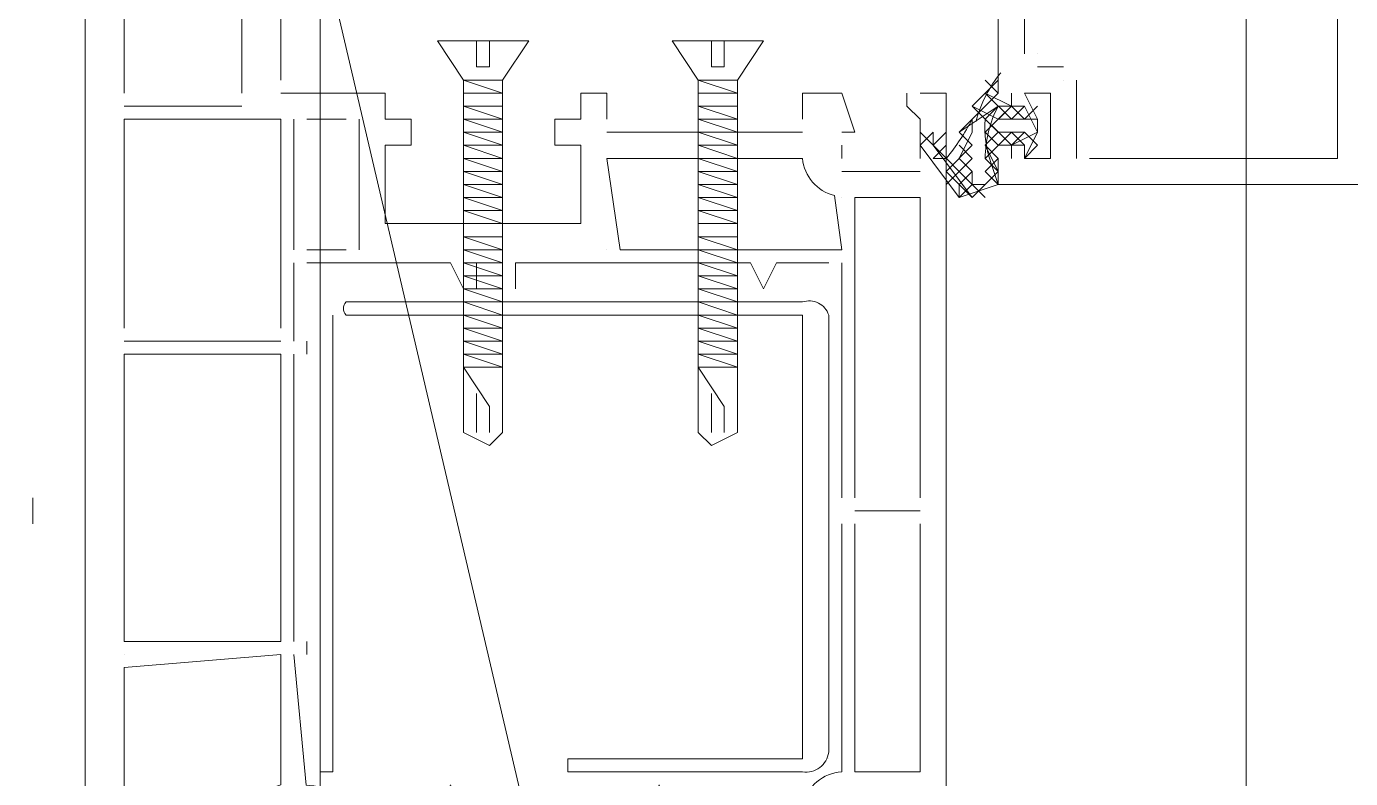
# Model space of a CAD drawing. Header units: millimetres. Extents: x 906 to 41302, y 848 to 28850.
# Drawn here: x 22530.3 to 22637.8, y 18433.5 to 18494.5 of the extents above; entities that cross this region are included whole.
import ezdxf

# ---------------------------------------------------------------- set-up
doc = ezdxf.new("R2010")
doc.units = ezdxf.units.MM
doc.layers.add('PDF_X-단위세대$및$주동평면도$A-DOOR', color=7, linetype='Continuous')
doc.layers.add('PDF_X-단위세대$및$주동평면도$A-ST-AXIS-CEN', color=7, linetype='Continuous')

msp = doc.modelspace()

# ---------------------------------------------------------------- linework, layer by layer
at = {"layer": 'PDF_X-단위세대$및$주동평면도$A-DOOR', "lineweight": 9}
msp.add_lwpolyline([(22681.16, 18546.25), (22693.86, 18546.25), (22694.91, 18546.25), (22694.91, 18492.27, -0.364335), (22690.68, 18488.04), (22662.11, 18481.69), (22609.19, 18481.69), (22609.19, 18483.8)], format="xyb", dxfattribs=at)
for points in [[(22611.31, 18544.13), (22611.31, 18492.27)], [(22612.36, 18544.13), (22636.71, 18544.13), (22636.71, 18483.8), (22616.6, 18483.8)], [(22609.19, 18503.91), (22609.19, 18489.09)], [(22611.31, 18492.27), (22611.31, 18492.27)], [(22612.36, 18492.27), (22612.36, 18492.27)], [(22612.36, 18491.21), (22614.48, 18491.21)], [(22612.36, 18491.21), (22612.36, 18491.21)], [(22614.48, 18491.21), (22614.48, 18491.21)], [(22614.48, 18490.15), (22614.48, 18490.15)], [(22615.54, 18490.15), (22615.54, 18483.8)], [(22615.54, 18490.15), (22615.54, 18490.15)], [(22609.19, 18489.09), (22609.19, 18489.09)], [(22610.25, 18489.09), (22610.25, 18488.04)], [(22610.25, 18489.09), (22610.25, 18489.09)], [(22611.31, 18483.8), (22613.42, 18483.8), (22613.42, 18489.09), (22611.31, 18489.09)], [(22611.31, 18489.09), (22611.31, 18489.09)], [(22613.42, 18489.09), (22613.42, 18489.09)], [(22610.25, 18488.04), (22610.25, 18488.04)], [(22610.25, 18484.86), (22610.25, 18483.8)], [(22610.25, 18484.86), (22610.25, 18484.86)], [(22609.19, 18483.8), (22609.19, 18483.8)], [(22610.25, 18483.8), (22610.25, 18483.8)], [(22610.25, 18483.8), (22610.25, 18483.8)], [(22611.31, 18483.8), (22611.31, 18483.8)], [(22613.42, 18483.8), (22613.42, 18483.8)], [(22615.54, 18483.8), (22615.54, 18483.8)], [(22616.6, 18483.8), (22616.6, 18483.8)], [(22636.71, 18483.8), (22636.71, 18483.8)], [(22609.19, 18481.69), (22609.19, 18481.69)], [(22610.25, 18481.69), (22610.25, 18481.69)], [(22530.87, 18456.29), (22530.87, 18454.17)], [(22530.87, 18456.29), (22530.87, 18456.29)], [(22530.87, 18454.17), (22530.87, 18454.17)]]:
    msp.add_lwpolyline(points, dxfattribs=at)
at = {"layer": 'PDF_X-단위세대$및$주동평면도$A-DOOR', "lineweight": 5}
for points in [[(21924.73, 18509.74, 0.377888), (22550.98, 17883.73), (22550.98, 17885.84), (22554.16, 17885.84), (22556.27, 17890.08), (22552.04, 17885.84), (22552.04, 17886.9), (22550.98, 17885.84), (22552.04, 17886.9), (22553.1, 17885.84)], [(22609.19, 18486.98), (22607.07, 18488.04), (22609.19, 18490.15), (22609.19, 18489.09), (22608.13, 18490.15), (22609.19, 18489.09), (22607.07, 18486.98), (22606.01, 18485.92), (22607.07, 18484.86), (22604.96, 18482.74), (22604.96, 18483.8), (22604.96, 18484.86), (22603.9, 18483.8), (22604.96, 18483.8, 0.054724), (22607.07, 18486.98), (22607.07, 18485.92), (22606.01, 18483.8), (22607.07, 18482.74)], [(22604.96, 18482.74), (22607.07, 18480.63), (22603.9, 18484.86), (22604.96, 18485.92), (22603.9, 18484.86), (22603.9, 18485.92), (22602.84, 18484.86), (22606.01, 18480.63), (22609.19, 18481.69), (22609.19, 18483.8), (22608.13, 18482.74), (22609.19, 18481.69), (22608.61, 18483.38, -0.108399), (22608.13, 18486.98), (22609.19, 18488.04), (22610.25, 18488.04), (22611.31, 18488.04), (22610.25, 18486.98), (22608.13, 18489.09), (22610.25, 18488.04), (22611.31, 18486.98), (22612.36, 18488.04)], [(22607.07, 18484.86), (22606.01, 18485.92), (22609.19, 18488.04, 0.124775), (22608.13, 18483.8), (22609.19, 18482.74), (22608.13, 18484.86), (22609.19, 18483.8)], [(22595.9, 18480.8, -0.326664), (22593.31, 18483.8), (22577.44, 18483.8), (22578.5, 18476.39), (22596.49, 18476.39), (22595.9, 18480.8)], [(22552.04, 18443.59), (22553.03, 18432.98, -0.21556), (22557.33, 18430.89), (22563.68, 18430.89), (22564.74, 18433), (22565.8, 18430.89), (22580.61, 18430.89), (22581.67, 18433), (22582.73, 18430.89), (22593.31, 18431.42, -0.326664), (22596.49, 18434.06), (22596.49, 18454.17)], [(22547.3, 18429.65, -0.260906), (22550.98, 18433), (22550.98, 18443.59), (22538.28, 18442.53), (22538.28, 18425.59), (22545.69, 18425.59, -0.217517), (22546.24, 18430.71)]]:
    msp.add_lwpolyline(points, format="xyb", dxfattribs=at)
for points in [[(22549.92, 18501.79), (22548.86, 18502.85), (22548.86, 18503.91), (22547.81, 18501.79), (22548.86, 18499.68), (22547.81, 18500.74), (22548.86, 18500.74), (22547.81, 18499.68), (22544.63, 18499.68), (22544.63, 18504.97), (22541.46, 18504.97), (22538.28, 18500.74), (22538.28, 18489.09)], [(22550.98, 18501.79), (22553.1, 18499.68), (22552.04, 18500.74), (22549.92, 18502.85), (22552.04, 18501.79), (22553.1, 18500.74), (22552.04, 18501.79), (22550.98, 18503.91), (22552.04, 18502.85), (22550.98, 18501.79), (22550.98, 18490.15)], [(22535.11, 18413.95), (22535.11, 18500.74)], [(22547.81, 18489.09), (22547.81, 18498.62)], [(22567.91, 18490.15), (22568.97, 18490.15), (22565.8, 18490.15), (22563.68, 18493.33), (22571.09, 18493.33), (22568.97, 18490.15), (22568.97, 18489.09), (22568.97, 18488.04), (22568.97, 18486.98), (22568.97, 18485.92)], [(22563.68, 18493.33), (22563.68, 18493.33)], [(22567.91, 18493.33), (22567.91, 18491.21), (22566.86, 18491.21), (22566.86, 18493.33)], [(22586.96, 18490.15), (22588.02, 18490.15), (22584.85, 18490.15), (22582.73, 18493.33), (22590.14, 18493.33), (22588.02, 18490.15), (22588.02, 18489.09), (22588.02, 18488.04), (22588.02, 18486.98), (22588.02, 18485.92)], [(22582.73, 18493.33), (22582.73, 18493.33)], [(22586.96, 18493.33), (22586.96, 18491.21), (22585.91, 18491.21), (22585.91, 18493.33)], [(22550.98, 18490.15), (22550.98, 18490.15)], [(22565.8, 18490.15), (22565.8, 18490.15)], [(22565.8, 18490.15), (22565.8, 18490.15)], [(22568.97, 18490.15), (22568.97, 18490.15)], [(22584.85, 18490.15), (22584.85, 18490.15)], [(22584.85, 18490.15), (22584.85, 18490.15)], [(22588.02, 18490.15), (22588.02, 18490.15)], [(22609.19, 18490.15), (22609.19, 18490.15)], [(22609.19, 18490.15), (22609.19, 18490.15)], [(22609.19, 18490.15), (22609.19, 18490.15)], [(22538.28, 18489.09), (22538.28, 18489.09)], [(22547.81, 18489.09), (22547.81, 18489.09)], [(22550.98, 18489.09), (22559.45, 18489.09), (22559.45, 18486.98), (22561.56, 18486.98), (22561.56, 18484.86), (22559.45, 18484.86), (22559.45, 18478.51), (22575.32, 18478.51), (22575.32, 18484.86), (22573.21, 18484.86), (22573.21, 18486.98), (22575.32, 18486.98), (22575.32, 18489.09), (22577.44, 18489.09), (22577.44, 18486.98)], [(22550.98, 18489.09), (22550.98, 18489.09)], [(22559.45, 18489.09), (22559.45, 18489.09)], [(22565.8, 18485.92), (22565.8, 18486.98), (22565.8, 18488.04), (22565.8, 18489.09)], [(22565.8, 18489.09), (22565.8, 18489.09)], [(22565.8, 18489.09), (22565.8, 18489.09)], [(22565.8, 18489.09), (22568.97, 18489.09), (22565.8, 18489.09)], [(22565.8, 18489.09), (22565.8, 18489.09)], [(22568.97, 18489.09), (22568.97, 18489.09)], [(22568.97, 18489.09), (22568.97, 18489.09)], [(22568.97, 18489.09), (22568.97, 18489.09)], [(22575.32, 18489.09), (22575.32, 18489.09)], [(22577.44, 18489.09), (22577.44, 18489.09)], [(22584.85, 18485.92), (22584.85, 18486.98), (22584.85, 18488.04), (22584.85, 18489.09)], [(22584.85, 18489.09), (22584.85, 18489.09)], [(22584.85, 18489.09), (22584.85, 18489.09)], [(22584.85, 18489.09), (22588.02, 18489.09), (22584.85, 18489.09)], [(22584.85, 18489.09), (22584.85, 18489.09)], [(22588.02, 18489.09), (22588.02, 18489.09)], [(22588.02, 18489.09), (22588.02, 18489.09)], [(22588.02, 18489.09), (22588.02, 18489.09)], [(22593.31, 18486.98), (22593.31, 18489.09), (22596.49, 18489.09), (22597.55, 18485.92), (22596.49, 18485.92)], [(22593.31, 18489.09), (22593.31, 18489.09)], [(22596.49, 18489.09), (22596.49, 18489.09)], [(22601.78, 18489.09), (22601.78, 18488.04), (22602.84, 18486.98), (22602.84, 18483.8)], [(22601.78, 18489.09), (22601.78, 18489.09)], [(22602.84, 18425.59), (22604.96, 18425.59), (22604.96, 18489.09), (22602.84, 18489.09)], [(22602.84, 18489.09), (22602.84, 18489.09)], [(22604.96, 18489.09), (22604.96, 18489.09)], [(22609.19, 18489.09), (22609.19, 18489.09)], [(22609.19, 18489.09), (22609.19, 18489.09)], [(22610.25, 18489.09), (22610.25, 18489.09)], [(22612.36, 18486.98), (22611.31, 18489.09), (22612.36, 18486.98), (22612.36, 18485.92), (22611.31, 18483.8), (22612.36, 18484.86), (22611.31, 18485.92), (22612.36, 18484.86)], [(22611.31, 18489.09), (22611.31, 18489.09)], [(22538.28, 18488.04), (22547.81, 18488.04)], [(22538.28, 18488.04), (22538.28, 18488.04)], [(22547.81, 18488.04), (22547.81, 18488.04)], [(22565.8, 18488.04), (22565.8, 18488.04)], [(22565.8, 18488.04), (22565.8, 18488.04)], [(22565.8, 18488.04), (22565.8, 18488.04)], [(22565.8, 18488.04), (22568.97, 18488.04), (22565.8, 18488.04)], [(22565.8, 18488.04), (22565.8, 18488.04)], [(22568.97, 18488.04), (22568.97, 18488.04)], [(22568.97, 18488.04), (22568.97, 18488.04)], [(22568.97, 18488.04), (22568.97, 18488.04)], [(22584.85, 18488.04), (22584.85, 18488.04)], [(22584.85, 18488.04), (22584.85, 18488.04)], [(22584.85, 18488.04), (22584.85, 18488.04)], [(22584.85, 18488.04), (22588.02, 18488.04), (22584.85, 18488.04)], [(22584.85, 18488.04), (22584.85, 18488.04)], [(22588.02, 18488.04), (22588.02, 18488.04)], [(22588.02, 18488.04), (22588.02, 18488.04)], [(22588.02, 18488.04), (22588.02, 18488.04)], [(22601.78, 18488.04), (22601.78, 18488.04)], [(22611.31, 18483.8), (22611.31, 18484.86), (22610.25, 18484.86), (22609.19, 18484.86), (22608.13, 18485.92), (22610.25, 18488.04), (22609.19, 18486.98), (22611.31, 18486.98), (22612.36, 18486.98), (22612.36, 18485.92), (22611.31, 18488.04)], [(22609.19, 18488.04), (22609.19, 18488.04)], [(22610.25, 18488.04), (22610.25, 18488.04)], [(22610.25, 18488.04), (22610.25, 18488.04)], [(22611.31, 18488.04), (22611.31, 18488.04)], [(22611.31, 18488.04), (22611.31, 18488.04)], [(22550.98, 18470.04), (22550.98, 18486.98), (22538.28, 18486.98), (22538.28, 18470.04)], [(22538.28, 18486.98), (22538.28, 18486.98)], [(22550.98, 18486.98), (22550.98, 18486.98)], [(22550.98, 18486.98), (22550.98, 18486.98)], [(22552.04, 18486.98), (22552.04, 18476.39)], [(22552.04, 18486.98), (22552.04, 18486.98)], [(22553.1, 18486.98), (22553.1, 18486.98)], [(22553.1, 18486.98), (22556.27, 18486.98)], [(22553.1, 18486.98), (22553.1, 18486.98)], [(22556.27, 18486.98), (22556.27, 18486.98)], [(22557.33, 18476.39), (22557.33, 18486.98)], [(22557.33, 18486.98), (22557.33, 18486.98)], [(22559.45, 18486.98), (22559.45, 18486.98)], [(22561.56, 18486.98), (22561.56, 18486.98)], [(22565.8, 18486.98), (22565.8, 18486.98)], [(22565.8, 18486.98), (22565.8, 18486.98)], [(22565.8, 18486.98), (22565.8, 18486.98)], [(22565.8, 18486.98), (22565.8, 18486.98)], [(22565.8, 18486.98), (22565.8, 18486.98)], [(22568.97, 18486.98), (22568.97, 18486.98)], [(22568.97, 18486.98), (22568.97, 18486.98)], [(22568.97, 18486.98), (22568.97, 18486.98)], [(22568.97, 18486.98), (22568.97, 18486.98)], [(22573.21, 18486.98), (22573.21, 18486.98)], [(22575.32, 18486.98), (22575.32, 18486.98)], [(22577.44, 18486.98), (22577.44, 18486.98)], [(22584.85, 18486.98), (22584.85, 18486.98)], [(22584.85, 18486.98), (22584.85, 18486.98)], [(22584.85, 18486.98), (22584.85, 18486.98)], [(22584.85, 18486.98), (22584.85, 18486.98)], [(22584.85, 18486.98), (22584.85, 18486.98)], [(22588.02, 18486.98), (22588.02, 18486.98)], [(22588.02, 18486.98), (22588.02, 18486.98)], [(22588.02, 18486.98), (22588.02, 18486.98)], [(22588.02, 18486.98), (22588.02, 18486.98)], [(22593.31, 18486.98), (22593.31, 18486.98)], [(22602.84, 18486.98), (22602.84, 18486.98)], [(22607.07, 18486.98), (22607.07, 18486.98)], [(22608.13, 18486.98), (22608.13, 18486.98)], [(22609.19, 18486.98), (22609.19, 18486.98)], [(22611.31, 18486.98), (22611.31, 18486.98)], [(22612.36, 18486.98), (22612.36, 18486.98)], [(22565.8, 18485.92), (22565.8, 18485.92)], [(22565.8, 18485.92), (22565.8, 18485.92)], [(22565.8, 18485.92), (22565.8, 18485.92)], [(22565.8, 18485.92), (22565.8, 18485.92)], [(22565.8, 18485.92), (22565.8, 18485.92)], [(22568.97, 18485.92), (22568.97, 18485.92)], [(22568.97, 18485.92), (22568.97, 18485.92)], [(22568.97, 18485.92), (22568.97, 18485.92)], [(22568.97, 18485.92), (22568.97, 18485.92)], [(22568.97, 18485.92), (22568.97, 18485.92)], [(22568.97, 18485.92), (22568.97, 18485.92)], [(22568.97, 18485.92), (22568.97, 18485.92)], [(22577.44, 18485.92), (22593.31, 18485.92)], [(22577.44, 18485.92), (22577.44, 18485.92)], [(22584.85, 18485.92), (22584.85, 18485.92)], [(22584.85, 18485.92), (22584.85, 18485.92)], [(22584.85, 18485.92), (22584.85, 18485.92)], [(22584.85, 18485.92), (22584.85, 18485.92)], [(22584.85, 18485.92), (22584.85, 18485.92)], [(22588.02, 18485.92), (22588.02, 18485.92)], [(22588.02, 18485.92), (22588.02, 18485.92)], [(22588.02, 18485.92), (22588.02, 18485.92)], [(22588.02, 18485.92), (22588.02, 18485.92)], [(22588.02, 18485.92), (22588.02, 18485.92)], [(22588.02, 18485.92), (22588.02, 18485.92)], [(22588.02, 18485.92), (22588.02, 18485.92)], [(22593.31, 18485.92), (22593.31, 18485.92)], [(22596.49, 18485.92), (22596.49, 18485.92)], [(22597.55, 18485.92), (22597.55, 18485.92)], [(22602.84, 18485.92), (22608.13, 18480.63)], [(22603.9, 18485.92), (22603.9, 18485.92)], [(22603.9, 18485.92), (22603.9, 18485.92)], [(22604.96, 18485.92), (22604.96, 18485.92)], [(22609.19, 18485.92), (22608.13, 18484.86), (22609.19, 18485.92), (22611.31, 18485.92), (22610.25, 18484.86), (22612.36, 18485.92)], [(22609.19, 18485.92), (22609.19, 18485.92)], [(22610.25, 18485.92), (22611.31, 18484.86)], [(22611.31, 18485.92), (22611.31, 18485.92)], [(22612.36, 18485.92), (22612.36, 18485.92)], [(22612.36, 18485.92), (22612.36, 18485.92)], [(22612.36, 18485.92), (22612.36, 18485.92)], [(22559.45, 18484.86), (22559.45, 18484.86)], [(22561.56, 18484.86), (22561.56, 18484.86)], [(22565.8, 18484.86), (22565.8, 18484.86)], [(22565.8, 18484.86), (22565.8, 18484.86)], [(22565.8, 18484.86), (22565.8, 18484.86)], [(22565.8, 18484.86), (22565.8, 18484.86)], [(22565.8, 18484.86), (22565.8, 18484.86)], [(22565.8, 18484.86), (22565.8, 18484.86)], [(22565.8, 18484.86), (22565.8, 18484.86)], [(22568.97, 18484.86), (22568.97, 18484.86)], [(22568.97, 18484.86), (22568.97, 18484.86)], [(22568.97, 18484.86), (22568.97, 18484.86)], [(22568.97, 18484.86), (22568.97, 18484.86)], [(22568.97, 18484.86), (22568.97, 18484.86)], [(22568.97, 18484.86), (22568.97, 18484.86)], [(22568.97, 18484.86), (22568.97, 18484.86)], [(22568.97, 18484.86), (22568.97, 18484.86)], [(22573.21, 18484.86), (22573.21, 18484.86)], [(22575.32, 18484.86), (22575.32, 18484.86)], [(22584.85, 18484.86), (22584.85, 18484.86)], [(22584.85, 18484.86), (22584.85, 18484.86)], [(22584.85, 18484.86), (22584.85, 18484.86)], [(22584.85, 18484.86), (22584.85, 18484.86)], [(22584.85, 18484.86), (22584.85, 18484.86)], [(22584.85, 18484.86), (22584.85, 18484.86)], [(22584.85, 18484.86), (22584.85, 18484.86)], [(22588.02, 18484.86), (22588.02, 18484.86)], [(22588.02, 18484.86), (22588.02, 18484.86)], [(22588.02, 18484.86), (22588.02, 18484.86)], [(22588.02, 18484.86), (22588.02, 18484.86)], [(22588.02, 18484.86), (22588.02, 18484.86)], [(22588.02, 18484.86), (22588.02, 18484.86)], [(22588.02, 18484.86), (22588.02, 18484.86)], [(22588.02, 18484.86), (22588.02, 18484.86)], [(22596.49, 18483.8), (22596.49, 18484.86)], [(22596.49, 18484.86), (22596.49, 18484.86)], [(22602.84, 18484.86), (22602.84, 18484.86)], [(22603.9, 18484.86), (22603.9, 18484.86)], [(22603.9, 18484.86), (22603.9, 18484.86)], [(22604.96, 18484.86), (22604.96, 18484.86)], [(22606.01, 18484.86), (22607.07, 18483.8), (22606.01, 18484.86)], [(22609.19, 18484.86), (22609.19, 18484.86)], [(22610.25, 18484.86), (22610.25, 18484.86)], [(22610.25, 18484.86), (22610.25, 18484.86)], [(22611.31, 18484.86), (22611.31, 18484.86)], [(22565.8, 18483.8), (22568.97, 18482.74), (22565.8, 18483.8)], [(22565.8, 18483.8), (22565.8, 18483.8)], [(22565.8, 18483.8), (22565.8, 18483.8)], [(22565.8, 18483.8), (22565.8, 18483.8)], [(22565.8, 18483.8), (22565.8, 18483.8)], [(22565.8, 18483.8), (22565.8, 18483.8)], [(22565.8, 18483.8), (22565.8, 18483.8)], [(22565.8, 18483.8), (22568.97, 18482.74), (22565.8, 18483.8)], [(22565.8, 18483.8), (22565.8, 18483.8)], [(22565.8, 18483.8), (22565.8, 18483.8)], [(22568.97, 18483.8), (22568.97, 18483.8)], [(22568.97, 18483.8), (22568.97, 18483.8)], [(22568.97, 18483.8), (22568.97, 18483.8)], [(22568.97, 18483.8), (22568.97, 18483.8)], [(22568.97, 18483.8), (22568.97, 18483.8)], [(22568.97, 18483.8), (22568.97, 18483.8)], [(22568.97, 18483.8), (22568.97, 18483.8)], [(22577.44, 18483.8), (22577.44, 18483.8)], [(22584.85, 18483.8), (22588.02, 18482.74), (22584.85, 18483.8)], [(22584.85, 18483.8), (22584.85, 18483.8)], [(22584.85, 18483.8), (22584.85, 18483.8)], [(22584.85, 18483.8), (22584.85, 18483.8)], [(22584.85, 18483.8), (22584.85, 18483.8)], [(22584.85, 18483.8), (22584.85, 18483.8)], [(22584.85, 18483.8), (22584.85, 18483.8)], [(22584.85, 18483.8), (22588.02, 18482.74), (22584.85, 18483.8)], [(22584.85, 18483.8), (22584.85, 18483.8)], [(22584.85, 18483.8), (22584.85, 18483.8)], [(22588.02, 18483.8), (22588.02, 18483.8)], [(22588.02, 18483.8), (22588.02, 18483.8)], [(22588.02, 18483.8), (22588.02, 18483.8)], [(22588.02, 18483.8), (22588.02, 18483.8)], [(22588.02, 18483.8), (22588.02, 18483.8)], [(22588.02, 18483.8), (22588.02, 18483.8)], [(22588.02, 18483.8), (22588.02, 18483.8)], [(22593.31, 18483.8), (22593.31, 18483.8)], [(22596.49, 18483.8), (22596.49, 18483.8)], [(22602.84, 18483.8), (22602.84, 18483.8)], [(22604.96, 18483.8), (22604.96, 18483.8)], [(22609.19, 18483.8), (22609.19, 18483.8)], [(22611.31, 18483.8), (22611.31, 18483.8)], [(22565.8, 18482.74), (22565.8, 18482.74)], [(22565.8, 18482.74), (22565.8, 18482.74)], [(22568.97, 18482.74), (22568.97, 18481.69), (22565.8, 18481.69), (22565.8, 18482.74)], [(22565.8, 18482.74), (22565.8, 18482.74)], [(22565.8, 18482.74), (22565.8, 18482.74)], [(22565.8, 18482.74), (22565.8, 18482.74)], [(22568.97, 18482.74), (22568.97, 18482.74)], [(22568.97, 18482.74), (22568.97, 18482.74)], [(22568.97, 18482.74), (22568.97, 18482.74)], [(22568.97, 18482.74), (22568.97, 18482.74)], [(22568.97, 18482.74), (22568.97, 18482.74)], [(22568.97, 18482.74), (22568.97, 18482.74)], [(22568.97, 18482.74), (22568.97, 18482.74)], [(22584.85, 18482.74), (22584.85, 18482.74)], [(22584.85, 18482.74), (22584.85, 18482.74)], [(22588.02, 18482.74), (22588.02, 18481.69), (22584.85, 18481.69), (22584.85, 18482.74)], [(22584.85, 18482.74), (22584.85, 18482.74)], [(22584.85, 18482.74), (22584.85, 18482.74)], [(22584.85, 18482.74), (22584.85, 18482.74)], [(22588.02, 18482.74), (22588.02, 18482.74)], [(22588.02, 18482.74), (22588.02, 18482.74)], [(22588.02, 18482.74), (22588.02, 18482.74)], [(22588.02, 18482.74), (22588.02, 18482.74)], [(22588.02, 18482.74), (22588.02, 18482.74)], [(22588.02, 18482.74), (22588.02, 18482.74)], [(22588.02, 18482.74), (22588.02, 18482.74)], [(22596.49, 18482.74), (22602.84, 18482.74)], [(22596.49, 18482.74), (22596.49, 18482.74)], [(22602.84, 18482.74), (22602.84, 18482.74)], [(22608.13, 18481.69), (22607.07, 18480.63), (22609.19, 18482.74), (22608.13, 18481.69), (22607.07, 18481.69), (22607.07, 18482.74), (22606.01, 18481.69), (22606.01, 18480.63), (22607.07, 18481.69)], [(22607.07, 18482.74), (22607.07, 18482.74)], [(22608.13, 18482.74), (22608.13, 18482.74)], [(22608.13, 18482.74), (22608.13, 18482.74)], [(22565.8, 18481.69), (22565.8, 18481.69)], [(22565.8, 18481.69), (22565.8, 18481.69)], [(22565.8, 18481.69), (22565.8, 18481.69)], [(22568.97, 18481.69), (22568.97, 18481.69)], [(22568.97, 18481.69), (22568.97, 18481.69)], [(22568.97, 18481.69), (22568.97, 18481.69)], [(22568.97, 18481.69), (22568.97, 18481.69)], [(22584.85, 18481.69), (22584.85, 18481.69)], [(22584.85, 18481.69), (22584.85, 18481.69)], [(22584.85, 18481.69), (22584.85, 18481.69)], [(22588.02, 18481.69), (22588.02, 18481.69)], [(22588.02, 18481.69), (22588.02, 18481.69)], [(22588.02, 18481.69), (22588.02, 18481.69)], [(22588.02, 18481.69), (22588.02, 18481.69)], [(22606.01, 18481.69), (22606.01, 18481.69)], [(22607.07, 18481.69), (22607.07, 18481.69)], [(22608.13, 18481.69), (22608.13, 18481.69)], [(22608.13, 18481.69), (22608.13, 18481.69)], [(22609.19, 18481.69), (22609.19, 18481.69)], [(22609.19, 18481.69), (22609.19, 18481.69)], [(22565.8, 18480.63), (22565.8, 18480.63)], [(22565.8, 18480.63), (22565.8, 18480.63)], [(22565.8, 18480.63), (22565.8, 18480.63)], [(22565.8, 18480.63), (22565.8, 18480.63)], [(22565.8, 18480.63), (22565.8, 18480.63)], [(22565.8, 18480.63), (22565.8, 18480.63)], [(22565.8, 18480.63), (22565.8, 18480.63)], [(22568.97, 18480.63), (22568.97, 18480.63)], [(22568.97, 18480.63), (22568.97, 18480.63)], [(22568.97, 18480.63), (22568.97, 18480.63)], [(22568.97, 18480.63), (22568.97, 18480.63)], [(22568.97, 18480.63), (22568.97, 18480.63)], [(22568.97, 18480.63), (22568.97, 18480.63)], [(22568.97, 18480.63), (22568.97, 18480.63)], [(22584.85, 18480.63), (22584.85, 18480.63)], [(22584.85, 18480.63), (22584.85, 18480.63)], [(22584.85, 18480.63), (22584.85, 18480.63)], [(22584.85, 18480.63), (22584.85, 18480.63)], [(22584.85, 18480.63), (22584.85, 18480.63)], [(22584.85, 18480.63), (22584.85, 18480.63)], [(22584.85, 18480.63), (22584.85, 18480.63)], [(22588.02, 18480.63), (22588.02, 18480.63)], [(22588.02, 18480.63), (22588.02, 18480.63)], [(22588.02, 18480.63), (22588.02, 18480.63)], [(22588.02, 18480.63), (22588.02, 18480.63)], [(22588.02, 18480.63), (22588.02, 18480.63)], [(22588.02, 18480.63), (22588.02, 18480.63)], [(22588.02, 18480.63), (22588.02, 18480.63)], [(22596.49, 18480.63), (22596.49, 18480.63)], [(22597.55, 18456.29), (22597.55, 18480.63), (22602.84, 18480.63), (22602.84, 18456.29)], [(22597.55, 18480.63), (22597.55, 18480.63)], [(22602.84, 18480.63), (22602.84, 18480.63)], [(22606.01, 18480.63), (22606.01, 18480.63)], [(22565.8, 18479.57), (22565.8, 18479.57)], [(22565.8, 18479.57), (22565.8, 18479.57)], [(22565.8, 18479.57), (22565.8, 18478.51), (22568.97, 18478.51)], [(22565.8, 18479.57), (22565.8, 18479.57)], [(22565.8, 18479.57), (22565.8, 18479.57)], [(22565.8, 18479.57), (22565.8, 18479.57)], [(22565.8, 18479.57), (22565.8, 18479.57)], [(22565.8, 18479.57), (22568.97, 18478.51), (22565.8, 18479.57)], [(22565.8, 18479.57), (22565.8, 18479.57)], [(22568.97, 18479.57), (22568.97, 18479.57)], [(22568.97, 18479.57), (22568.97, 18479.57)], [(22568.97, 18479.57), (22568.97, 18479.57)], [(22568.97, 18479.57), (22568.97, 18479.57)], [(22568.97, 18479.57), (22568.97, 18479.57)], [(22568.97, 18479.57), (22568.97, 18478.51), (22568.97, 18479.57)], [(22568.97, 18479.57), (22568.97, 18479.57)], [(22584.85, 18479.57), (22584.85, 18479.57)], [(22584.85, 18479.57), (22584.85, 18479.57)], [(22584.85, 18479.57), (22584.85, 18478.51), (22588.02, 18478.51)], [(22584.85, 18479.57), (22584.85, 18479.57)], [(22584.85, 18479.57), (22584.85, 18479.57)], [(22584.85, 18479.57), (22584.85, 18479.57)], [(22584.85, 18479.57), (22584.85, 18479.57)], [(22584.85, 18479.57), (22588.02, 18478.51), (22584.85, 18479.57)], [(22584.85, 18479.57), (22584.85, 18479.57)], [(22588.02, 18479.57), (22588.02, 18479.57)], [(22588.02, 18479.57), (22588.02, 18479.57)], [(22588.02, 18479.57), (22588.02, 18479.57)], [(22588.02, 18479.57), (22588.02, 18479.57)], [(22588.02, 18479.57), (22588.02, 18479.57)], [(22588.02, 18479.57), (22588.02, 18478.51), (22588.02, 18479.57)], [(22588.02, 18479.57), (22588.02, 18479.57)], [(22559.45, 18478.51), (22559.45, 18478.51)], [(22568.97, 18478.51), (22565.8, 18478.51), (22568.97, 18478.51)], [(22565.8, 18478.51), (22565.8, 18478.51)], [(22565.8, 18478.51), (22565.8, 18478.51)], [(22565.8, 18478.51), (22565.8, 18478.51)], [(22565.8, 18478.51), (22565.8, 18478.51)], [(22568.97, 18478.51), (22568.97, 18478.51)], [(22568.97, 18478.51), (22568.97, 18478.51)], [(22575.32, 18478.51), (22575.32, 18478.51)], [(22588.02, 18478.51), (22584.85, 18478.51), (22588.02, 18478.51)], [(22584.85, 18478.51), (22584.85, 18478.51)], [(22584.85, 18478.51), (22584.85, 18478.51)], [(22584.85, 18478.51), (22584.85, 18478.51)], [(22584.85, 18478.51), (22584.85, 18478.51)], [(22588.02, 18478.51), (22588.02, 18478.51)], [(22588.02, 18478.51), (22588.02, 18478.51)], [(22565.8, 18477.45), (22565.8, 18477.45)], [(22568.97, 18477.45), (22565.8, 18477.45)], [(22565.8, 18477.45), (22565.8, 18477.45)], [(22565.8, 18477.45), (22565.8, 18477.45)], [(22565.8, 18477.45), (22565.8, 18477.45)], [(22565.8, 18477.45), (22565.8, 18477.45)], [(22568.97, 18477.45), (22565.8, 18477.45), (22568.97, 18477.45)], [(22565.8, 18477.45), (22565.8, 18477.45)], [(22568.97, 18477.45), (22568.97, 18477.45)], [(22568.97, 18477.45), (22568.97, 18477.45)], [(22568.97, 18477.45), (22568.97, 18477.45)], [(22568.97, 18477.45), (22568.97, 18477.45)], [(22568.97, 18477.45), (22568.97, 18477.45)], [(22568.97, 18477.45), (22568.97, 18477.45)], [(22584.85, 18477.45), (22584.85, 18477.45)], [(22588.02, 18477.45), (22584.85, 18477.45)], [(22584.85, 18477.45), (22584.85, 18477.45)], [(22584.85, 18477.45), (22584.85, 18477.45)], [(22584.85, 18477.45), (22584.85, 18477.45)], [(22584.85, 18477.45), (22584.85, 18477.45)], [(22588.02, 18477.45), (22584.85, 18477.45), (22588.02, 18477.45)], [(22584.85, 18477.45), (22584.85, 18477.45)], [(22588.02, 18477.45), (22588.02, 18477.45)], [(22588.02, 18477.45), (22588.02, 18477.45)], [(22588.02, 18477.45), (22588.02, 18477.45)], [(22588.02, 18477.45), (22588.02, 18477.45)], [(22588.02, 18477.45), (22588.02, 18477.45)], [(22588.02, 18477.45), (22588.02, 18477.45)], [(22552.04, 18476.39), (22552.04, 18476.39)], [(22552.04, 18475.34), (22552.04, 18468.99)], [(22552.04, 18475.34), (22552.04, 18475.34)], [(22556.27, 18476.39), (22553.1, 18476.39)], [(22553.1, 18476.39), (22553.1, 18476.39)], [(22565.8, 18473.22), (22568.97, 18472.16), (22565.8, 18472.16), (22565.8, 18473.22), (22564.74, 18475.34), (22553.1, 18475.34)], [(22553.1, 18475.34), (22553.1, 18475.34)], [(22556.27, 18476.39), (22556.27, 18476.39)], [(22557.33, 18476.39), (22557.33, 18476.39)], [(22564.74, 18475.34), (22564.74, 18475.34)], [(22565.8, 18476.39), (22565.8, 18476.39)], [(22565.8, 18476.39), (22565.8, 18476.39)], [(22565.8, 18476.39), (22565.8, 18476.39)], [(22565.8, 18476.39), (22565.8, 18476.39)], [(22565.8, 18476.39), (22565.8, 18476.39)], [(22565.8, 18476.39), (22565.8, 18476.39)], [(22565.8, 18475.34), (22565.8, 18475.34)], [(22565.8, 18475.34), (22565.8, 18475.34)], [(22568.97, 18473.22), (22565.8, 18474.28), (22568.97, 18474.28), (22565.8, 18475.34), (22568.97, 18475.34)], [(22565.8, 18475.34), (22565.8, 18475.34)], [(22565.8, 18475.34), (22565.8, 18475.34)], [(22565.8, 18475.34), (22565.8, 18475.34)], [(22566.86, 18473.22), (22566.86, 18475.34), (22567.91, 18475.34)], [(22566.86, 18475.34), (22566.86, 18475.34)], [(22567.91, 18475.34), (22567.91, 18475.34)], [(22568.97, 18476.39), (22568.97, 18476.39)], [(22568.97, 18476.39), (22568.97, 18476.39)], [(22568.97, 18476.39), (22568.97, 18476.39)], [(22568.97, 18476.39), (22568.97, 18476.39)], [(22568.97, 18476.39), (22568.97, 18476.39)], [(22568.97, 18476.39), (22568.97, 18476.39)], [(22568.97, 18476.39), (22568.97, 18476.39)], [(22568.97, 18475.34), (22568.97, 18475.34)], [(22568.97, 18475.34), (22568.97, 18475.34)], [(22568.97, 18475.34), (22568.97, 18475.34)], [(22568.97, 18475.34), (22568.97, 18475.34)], [(22568.97, 18475.34), (22568.97, 18475.34)], [(22568.97, 18475.34), (22568.97, 18475.34)], [(22568.97, 18475.34), (22568.97, 18475.34)], [(22568.97, 18475.34), (22568.97, 18475.34)], [(22595.43, 18475.34), (22591.2, 18475.34), (22590.14, 18473.22), (22589.08, 18475.34), (22570.03, 18475.34), (22570.03, 18473.22)], [(22570.03, 18475.34), (22570.03, 18475.34)], [(22577.44, 18476.39), (22577.44, 18476.39)], [(22578.5, 18476.39), (22578.5, 18476.39)], [(22584.85, 18476.39), (22584.85, 18476.39)], [(22584.85, 18476.39), (22584.85, 18476.39)], [(22584.85, 18476.39), (22584.85, 18476.39)], [(22584.85, 18476.39), (22584.85, 18476.39)], [(22584.85, 18476.39), (22584.85, 18476.39)], [(22584.85, 18476.39), (22584.85, 18476.39)], [(22584.85, 18475.34), (22584.85, 18475.34)], [(22584.85, 18475.34), (22584.85, 18475.34)], [(22584.85, 18475.34), (22584.85, 18475.34)], [(22584.85, 18475.34), (22584.85, 18475.34)], [(22584.85, 18475.34), (22584.85, 18475.34)], [(22588.02, 18476.39), (22588.02, 18476.39)], [(22588.02, 18476.39), (22588.02, 18476.39)], [(22588.02, 18476.39), (22588.02, 18476.39)], [(22588.02, 18476.39), (22588.02, 18476.39)], [(22588.02, 18476.39), (22588.02, 18476.39)], [(22588.02, 18476.39), (22588.02, 18476.39)], [(22588.02, 18476.39), (22588.02, 18476.39)], [(22588.02, 18475.34), (22588.02, 18475.34)], [(22588.02, 18475.34), (22588.02, 18475.34)], [(22588.02, 18475.34), (22588.02, 18475.34)], [(22588.02, 18475.34), (22588.02, 18475.34)], [(22588.02, 18475.34), (22588.02, 18475.34)], [(22588.02, 18475.34), (22588.02, 18475.34)], [(22588.02, 18475.34), (22588.02, 18475.34)], [(22589.08, 18475.34), (22589.08, 18475.34)], [(22591.2, 18475.34), (22591.2, 18475.34)], [(22595.43, 18476.39), (22595.43, 18476.39)], [(22595.43, 18475.34), (22595.43, 18475.34)], [(22596.49, 18476.39), (22596.49, 18476.39)], [(22596.49, 18456.29), (22596.49, 18475.34)], [(22596.49, 18475.34), (22596.49, 18475.34)], [(22565.8, 18474.28), (22565.8, 18474.28)], [(22565.8, 18474.28), (22565.8, 18474.28)], [(22565.8, 18474.28), (22565.8, 18474.28)], [(22565.8, 18474.28), (22565.8, 18474.28)], [(22568.97, 18474.28), (22568.97, 18474.28)], [(22568.97, 18474.28), (22568.97, 18474.28)], [(22568.97, 18474.28), (22568.97, 18474.28)], [(22568.97, 18474.28), (22568.97, 18474.28)], [(22568.97, 18474.28), (22568.97, 18474.28)], [(22584.85, 18474.28), (22584.85, 18474.28)], [(22584.85, 18474.28), (22584.85, 18474.28)], [(22584.85, 18474.28), (22584.85, 18474.28)], [(22584.85, 18474.28), (22584.85, 18474.28)], [(22588.02, 18474.28), (22588.02, 18474.28)], [(22588.02, 18474.28), (22588.02, 18474.28)], [(22588.02, 18474.28), (22588.02, 18474.28)], [(22588.02, 18474.28), (22588.02, 18474.28)], [(22588.02, 18474.28), (22588.02, 18474.28)], [(22565.8, 18473.22), (22565.8, 18473.22)], [(22565.8, 18473.22), (22565.8, 18473.22)], [(22565.8, 18473.22), (22565.8, 18473.22)], [(22565.8, 18473.22), (22568.97, 18472.16), (22565.8, 18473.22)], [(22565.8, 18473.22), (22565.8, 18473.22)], [(22565.8, 18473.22), (22565.8, 18473.22)], [(22565.8, 18473.22), (22565.8, 18473.22)], [(22566.86, 18473.22), (22566.86, 18473.22)], [(22568.97, 18473.22), (22568.97, 18473.22)], [(22568.97, 18473.22), (22568.97, 18473.22)], [(22568.97, 18473.22), (22568.97, 18473.22)], [(22568.97, 18473.22), (22568.97, 18473.22)], [(22570.03, 18473.22), (22570.03, 18473.22)], [(22584.85, 18473.22), (22584.85, 18473.22)], [(22584.85, 18473.22), (22584.85, 18473.22)], [(22584.85, 18473.22), (22588.02, 18472.16), (22584.85, 18473.22)], [(22584.85, 18473.22), (22584.85, 18473.22)], [(22584.85, 18473.22), (22584.85, 18473.22)], [(22584.85, 18473.22), (22584.85, 18473.22)], [(22588.02, 18473.22), (22588.02, 18473.22)], [(22588.02, 18473.22), (22588.02, 18473.22)], [(22588.02, 18473.22), (22588.02, 18473.22)], [(22590.14, 18473.22), (22590.14, 18473.22)], [(22556.27, 18472.16), (22556.27, 18472.16)], [(22565.8, 18472.16), (22565.8, 18472.16)], [(22565.8, 18472.16), (22565.8, 18472.16)], [(22565.8, 18472.16), (22565.8, 18472.16)], [(22565.8, 18472.16), (22565.8, 18472.16)], [(22565.8, 18472.16), (22565.8, 18472.16)], [(22565.8, 18472.16), (22565.8, 18472.16)], [(22568.97, 18472.16), (22568.97, 18472.16)], [(22568.97, 18472.16), (22568.97, 18472.16)], [(22568.97, 18472.16), (22568.97, 18472.16)], [(22568.97, 18472.16), (22568.97, 18472.16)], [(22568.97, 18472.16), (22568.97, 18472.16)], [(22568.97, 18472.16), (22568.97, 18472.16)], [(22584.85, 18472.16), (22584.85, 18472.16)], [(22584.85, 18472.16), (22584.85, 18472.16)], [(22584.85, 18472.16), (22584.85, 18472.16)], [(22584.85, 18472.16), (22584.85, 18472.16)], [(22584.85, 18472.16), (22584.85, 18472.16)], [(22584.85, 18472.16), (22584.85, 18472.16)], [(22588.02, 18472.16), (22588.02, 18472.16)], [(22588.02, 18472.16), (22588.02, 18472.16)], [(22588.02, 18472.16), (22588.02, 18472.16)], [(22588.02, 18472.16), (22588.02, 18472.16)], [(22588.02, 18472.16), (22588.02, 18472.16)], [(22588.02, 18472.16), (22588.02, 18472.16)], [(22593.31, 18472.16), (22593.31, 18472.16)], [(22555.21, 18471.1), (22555.21, 18434.06), (22554.16, 18434.06), (22554.16, 18471.1)], [(22554.16, 18471.1), (22554.16, 18471.1)], [(22555.21, 18471.1), (22555.21, 18471.1)], [(22556.27, 18471.1), (22556.27, 18471.1)], [(22565.8, 18468.99), (22568.97, 18468.99), (22568.97, 18470.04), (22565.8, 18470.04), (22565.8, 18471.1)], [(22565.8, 18471.1), (22565.8, 18471.1)], [(22565.8, 18471.1), (22565.8, 18471.1)], [(22565.8, 18471.1), (22565.8, 18471.1)], [(22565.8, 18471.1), (22565.8, 18471.1)], [(22565.8, 18471.1), (22565.8, 18471.1)], [(22565.8, 18471.1), (22565.8, 18471.1)], [(22568.97, 18471.1), (22568.97, 18471.1)], [(22568.97, 18471.1), (22568.97, 18471.1)], [(22568.97, 18471.1), (22568.97, 18471.1)], [(22568.97, 18471.1), (22568.97, 18471.1)], [(22584.85, 18468.99), (22588.02, 18468.99), (22588.02, 18470.04), (22584.85, 18470.04), (22584.85, 18471.1)], [(22584.85, 18471.1), (22584.85, 18471.1)], [(22584.85, 18471.1), (22584.85, 18471.1)], [(22584.85, 18471.1), (22584.85, 18471.1)], [(22584.85, 18471.1), (22584.85, 18471.1)], [(22584.85, 18471.1), (22584.85, 18471.1)], [(22584.85, 18471.1), (22584.85, 18471.1)], [(22588.02, 18471.1), (22588.02, 18471.1)], [(22588.02, 18471.1), (22588.02, 18471.1)], [(22588.02, 18471.1), (22588.02, 18471.1)], [(22588.02, 18471.1), (22588.02, 18471.1)], [(22593.31, 18471.1), (22593.31, 18471.1)], [(22595.43, 18471.1), (22595.43, 18471.1)], [(22538.28, 18470.04), (22538.28, 18470.04)], [(22550.98, 18470.04), (22550.98, 18470.04)], [(22565.8, 18470.04), (22565.8, 18470.04)], [(22565.8, 18470.04), (22565.8, 18470.04)], [(22565.8, 18470.04), (22565.8, 18470.04)], [(22565.8, 18470.04), (22565.8, 18470.04)], [(22565.8, 18470.04), (22565.8, 18470.04)], [(22568.97, 18470.04), (22568.97, 18470.04)], [(22568.97, 18470.04), (22568.97, 18470.04)], [(22568.97, 18470.04), (22568.97, 18470.04)], [(22584.85, 18470.04), (22584.85, 18470.04)], [(22584.85, 18470.04), (22584.85, 18470.04)], [(22584.85, 18470.04), (22584.85, 18470.04)], [(22584.85, 18470.04), (22584.85, 18470.04)], [(22584.85, 18470.04), (22584.85, 18470.04)], [(22588.02, 18470.04), (22588.02, 18470.04)], [(22588.02, 18470.04), (22588.02, 18470.04)], [(22588.02, 18470.04), (22588.02, 18470.04)], [(22538.28, 18468.99), (22550.98, 18468.99)], [(22538.28, 18468.99), (22538.28, 18468.99)], [(22550.98, 18468.99), (22550.98, 18468.99)], [(22552.04, 18468.99), (22552.04, 18468.99)], [(22553.1, 18468.99), (22553.1, 18467.93)], [(22553.1, 18468.99), (22553.1, 18468.99)], [(22565.8, 18468.99), (22565.8, 18468.99)], [(22565.8, 18468.99), (22565.8, 18468.99)], [(22565.8, 18468.99), (22565.8, 18468.99)], [(22565.8, 18468.99), (22565.8, 18468.99)], [(22568.97, 18468.99), (22568.97, 18468.99)], [(22568.97, 18468.99), (22568.97, 18468.99)], [(22568.97, 18468.99), (22568.97, 18468.99)], [(22584.85, 18468.99), (22584.85, 18468.99)], [(22584.85, 18468.99), (22584.85, 18468.99)], [(22584.85, 18468.99), (22584.85, 18468.99)], [(22584.85, 18468.99), (22584.85, 18468.99)], [(22588.02, 18468.99), (22588.02, 18468.99)], [(22588.02, 18468.99), (22588.02, 18468.99)], [(22588.02, 18468.99), (22588.02, 18468.99)], [(22538.28, 18467.93), (22538.28, 18467.93)], [(22550.98, 18467.93), (22550.98, 18467.93)], [(22552.04, 18467.93), (22552.04, 18444.64)], [(22552.04, 18467.93), (22552.04, 18467.93)], [(22553.1, 18467.93), (22553.1, 18467.93)], [(22565.8, 18467.93), (22565.8, 18467.93)], [(22565.8, 18467.93), (22565.8, 18467.93)], [(22565.8, 18467.93), (22565.8, 18467.93)], [(22565.8, 18467.93), (22565.8, 18467.93)], [(22565.8, 18467.93), (22565.8, 18467.93)], [(22565.8, 18467.93), (22565.8, 18467.93)], [(22565.8, 18467.93), (22565.8, 18467.93)], [(22565.8, 18467.93), (22565.8, 18467.93)], [(22568.97, 18467.93), (22568.97, 18467.93)], [(22568.97, 18467.93), (22568.97, 18467.93)], [(22568.97, 18467.93), (22568.97, 18467.93)], [(22568.97, 18467.93), (22568.97, 18467.93)], [(22568.97, 18467.93), (22568.97, 18467.93)], [(22568.97, 18467.93), (22568.97, 18467.93)], [(22584.85, 18467.93), (22584.85, 18467.93)], [(22584.85, 18467.93), (22584.85, 18467.93)], [(22584.85, 18467.93), (22584.85, 18467.93)], [(22584.85, 18467.93), (22584.85, 18467.93)], [(22584.85, 18467.93), (22584.85, 18467.93)], [(22584.85, 18467.93), (22584.85, 18467.93)], [(22584.85, 18467.93), (22584.85, 18467.93)], [(22584.85, 18467.93), (22584.85, 18467.93)], [(22588.02, 18467.93), (22588.02, 18467.93)], [(22588.02, 18467.93), (22588.02, 18467.93)], [(22588.02, 18467.93), (22588.02, 18467.93)], [(22588.02, 18467.93), (22588.02, 18467.93)], [(22588.02, 18467.93), (22588.02, 18467.93)], [(22588.02, 18467.93), (22588.02, 18467.93)], [(22568.97, 18466.87), (22565.8, 18466.87), (22568.97, 18466.87)], [(22565.8, 18466.87), (22565.8, 18466.87)], [(22565.8, 18466.87), (22565.8, 18466.87)], [(22565.8, 18466.87), (22565.8, 18466.87)], [(22565.8, 18466.87), (22565.8, 18466.87)], [(22565.8, 18466.87), (22565.8, 18466.87)], [(22565.8, 18466.87), (22565.8, 18466.87)], [(22565.8, 18466.87), (22567.91, 18463.69), (22567.91, 18461.58)], [(22565.8, 18466.87), (22565.8, 18466.87)], [(22565.8, 18466.87), (22568.97, 18466.87), (22565.8, 18466.87)], [(22565.8, 18466.87), (22565.8, 18466.87)], [(22568.97, 18466.87), (22568.97, 18466.87)], [(22568.97, 18466.87), (22568.97, 18466.87)], [(22568.97, 18466.87), (22568.97, 18466.87)], [(22568.97, 18466.87), (22568.97, 18466.87)], [(22568.97, 18466.87), (22568.97, 18466.87)], [(22568.97, 18466.87), (22568.97, 18466.87)], [(22588.02, 18466.87), (22584.85, 18466.87), (22588.02, 18466.87)], [(22584.85, 18466.87), (22584.85, 18466.87)], [(22584.85, 18466.87), (22584.85, 18466.87)], [(22584.85, 18466.87), (22584.85, 18466.87)], [(22584.85, 18466.87), (22584.85, 18466.87)], [(22584.85, 18466.87), (22584.85, 18466.87)], [(22584.85, 18466.87), (22584.85, 18466.87)], [(22584.85, 18466.87), (22586.96, 18463.69), (22586.96, 18461.58)], [(22584.85, 18466.87), (22584.85, 18466.87)], [(22584.85, 18466.87), (22588.02, 18466.87), (22584.85, 18466.87)], [(22584.85, 18466.87), (22584.85, 18466.87)], [(22588.02, 18466.87), (22588.02, 18466.87)], [(22588.02, 18466.87), (22588.02, 18466.87)], [(22588.02, 18466.87), (22588.02, 18466.87)], [(22588.02, 18466.87), (22588.02, 18466.87)], [(22588.02, 18466.87), (22588.02, 18466.87)], [(22588.02, 18466.87), (22588.02, 18466.87)], [(22566.86, 18461.58), (22566.86, 18464.75)], [(22585.91, 18461.58), (22585.91, 18464.75)], [(22565.8, 18461.58), (22565.8, 18461.58)], [(22568.97, 18461.58), (22568.97, 18461.58)], [(22584.85, 18461.58), (22584.85, 18461.58)], [(22588.02, 18461.58), (22588.02, 18461.58)], [(22595.43, 18456.29), (22595.43, 18456.29)], [(22596.49, 18456.29), (22596.49, 18456.29)], [(22597.55, 18456.29), (22597.55, 18456.29)], [(22602.84, 18456.29), (22602.84, 18456.29)], [(22595.43, 18455.23), (22595.43, 18455.23)], [(22595.43, 18455.23), (22595.43, 18455.23)], [(22597.55, 18455.23), (22597.55, 18455.23)], [(22597.55, 18455.23), (22597.55, 18455.23)], [(22602.84, 18455.23), (22602.84, 18455.23)], [(22602.84, 18455.23), (22602.84, 18455.23)], [(22595.43, 18454.17), (22595.43, 18454.17)], [(22596.49, 18454.17), (22596.49, 18454.17)], [(22602.84, 18454.17), (22602.84, 18434.06), (22597.55, 18434.06), (22597.55, 18454.17)], [(22597.55, 18454.17), (22597.55, 18454.17)], [(22602.84, 18454.17), (22602.84, 18454.17)], [(22602.84, 18454.17), (22602.84, 18454.17)], [(22538.28, 18444.64), (22538.28, 18444.64)], [(22550.98, 18444.64), (22550.98, 18444.64)], [(22552.04, 18444.64), (22552.04, 18444.64)], [(22553.1, 18444.64), (22553.1, 18443.59)], [(22553.1, 18444.64), (22553.1, 18444.64)], [(22538.28, 18443.59), (22538.28, 18443.59)], [(22550.98, 18443.59), (22550.98, 18443.59)], [(22552.04, 18443.59), (22552.04, 18443.59)], [(22553.1, 18443.59), (22553.1, 18443.59)], [(22538.28, 18442.53), (22538.28, 18442.53)], [(22550.98, 18442.53), (22550.98, 18442.53)], [(22574.26, 18435.12), (22574.26, 18435.12)], [(22593.31, 18435.12), (22593.31, 18435.12)], [(22595.43, 18435.12), (22595.43, 18435.12)], [(22554.16, 18434.06), (22554.16, 18434.06)], [(22555.21, 18434.06), (22555.21, 18434.06)], [(22593.31, 18434.06), (22593.31, 18434.06)], [(22596.49, 18434.06), (22596.49, 18434.06)], [(22597.55, 18434.06), (22597.55, 18434.06)], [(22602.84, 18434.06), (22602.84, 18434.06)]]:
    msp.add_lwpolyline(points, dxfattribs=at)
for points in [[(22694.91, 18492.27), (22694.91, 17900.66), (22554.16, 18501.79), (22554.16, 17891.14)], [(22568.97, 18490.15), (22565.8, 18490.15), (22563.68, 18493.33), (22571.09, 18493.33)], [(22588.02, 18490.15), (22584.85, 18490.15), (22582.73, 18493.33), (22590.14, 18493.33)], [(22568.97, 18489.09), (22565.8, 18489.09), (22565.8, 18490.15)], [(22588.02, 18489.09), (22584.85, 18489.09), (22584.85, 18490.15)], [(22568.97, 18488.04), (22565.8, 18488.04), (22565.8, 18489.09), (22568.97, 18489.09)], [(22588.02, 18488.04), (22584.85, 18488.04), (22584.85, 18489.09), (22588.02, 18489.09)], [(22565.8, 18488.04), (22568.97, 18488.04), (22568.97, 18486.98)], [(22568.97, 18486.98), (22565.8, 18486.98), (22565.8, 18488.04)], [(22584.85, 18488.04), (22588.02, 18488.04), (22588.02, 18486.98)], [(22588.02, 18486.98), (22584.85, 18486.98), (22584.85, 18488.04)], [(22607.07, 18488.04), (22608.13, 18486.98), (22610.25, 18484.86)], [(22565.8, 18486.98), (22568.97, 18486.98), (22568.97, 18485.92)], [(22568.97, 18485.92), (22565.8, 18485.92), (22565.8, 18486.98)], [(22565.8, 18467.93), (22565.8, 18468.99), (22565.8, 18470.04), (22565.8, 18471.1), (22565.8, 18472.16), (22565.8, 18473.22), (22565.8, 18474.28), (22565.8, 18475.34), (22565.8, 18476.39), (22565.8, 18477.45), (22565.8, 18478.51), (22565.8, 18479.57), (22565.8, 18480.63), (22565.8, 18481.69), (22565.8, 18482.74), (22565.8, 18483.8), (22565.8, 18484.86), (22565.8, 18485.92), (22565.8, 18486.98), (22568.97, 18485.92), (22568.97, 18484.86), (22568.97, 18483.8), (22568.97, 18482.74), (22568.97, 18481.69), (22568.97, 18480.63), (22568.97, 18479.57), (22568.97, 18478.51), (22568.97, 18477.45), (22568.97, 18476.39), (22568.97, 18475.34), (22568.97, 18474.28), (22568.97, 18473.22), (22568.97, 18472.16), (22568.97, 18471.1), (22568.97, 18470.04), (22568.97, 18468.99), (22568.97, 18467.93), (22568.97, 18466.87), (22565.8, 18466.87)], [(22584.85, 18486.98), (22588.02, 18486.98), (22588.02, 18485.92)], [(22588.02, 18485.92), (22584.85, 18485.92), (22584.85, 18486.98)], [(22584.85, 18467.93), (22584.85, 18468.99), (22584.85, 18470.04), (22584.85, 18471.1), (22584.85, 18472.16), (22584.85, 18473.22), (22584.85, 18474.28), (22584.85, 18475.34), (22584.85, 18476.39), (22584.85, 18477.45), (22584.85, 18478.51), (22584.85, 18479.57), (22584.85, 18480.63), (22584.85, 18481.69), (22584.85, 18482.74), (22584.85, 18483.8), (22584.85, 18484.86), (22584.85, 18485.92), (22584.85, 18486.98), (22588.02, 18485.92), (22588.02, 18484.86), (22588.02, 18483.8), (22588.02, 18482.74), (22588.02, 18481.69), (22588.02, 18480.63), (22588.02, 18479.57), (22588.02, 18478.51), (22588.02, 18477.45), (22588.02, 18476.39), (22588.02, 18475.34), (22588.02, 18474.28), (22588.02, 18473.22), (22588.02, 18472.16), (22588.02, 18471.1), (22588.02, 18470.04), (22588.02, 18468.99), (22588.02, 18467.93), (22588.02, 18466.87), (22584.85, 18466.87)], [(22565.8, 18485.92), (22568.97, 18485.92), (22568.97, 18484.86), (22568.97, 18483.8), (22568.97, 18482.74), (22565.8, 18482.74), (22565.8, 18483.8), (22565.8, 18484.86)], [(22565.8, 18485.92), (22568.97, 18485.92), (22568.97, 18484.86)], [(22565.8, 18485.92), (22568.97, 18484.86), (22568.97, 18485.92)], [(22568.97, 18484.86), (22565.8, 18484.86), (22565.8, 18485.92)], [(22565.8, 18485.92), (22568.97, 18484.86), (22565.8, 18484.86)], [(22584.85, 18485.92), (22588.02, 18485.92), (22588.02, 18484.86), (22588.02, 18483.8), (22588.02, 18482.74), (22584.85, 18482.74), (22584.85, 18483.8), (22584.85, 18484.86)], [(22584.85, 18485.92), (22588.02, 18485.92), (22588.02, 18484.86)], [(22584.85, 18485.92), (22588.02, 18484.86), (22588.02, 18485.92)], [(22588.02, 18484.86), (22584.85, 18484.86), (22584.85, 18485.92)], [(22584.85, 18485.92), (22588.02, 18484.86), (22584.85, 18484.86)], [(22610.25, 18485.92), (22608.13, 18483.8)], [(22568.97, 18483.8), (22565.8, 18483.8), (22565.8, 18484.86)], [(22568.97, 18483.8), (22565.8, 18484.86), (22565.8, 18483.8)], [(22565.8, 18484.86), (22568.97, 18484.86), (22568.97, 18483.8)], [(22565.8, 18484.86), (22568.97, 18483.8), (22568.97, 18484.86)], [(22588.02, 18483.8), (22584.85, 18483.8), (22584.85, 18484.86)], [(22588.02, 18483.8), (22584.85, 18484.86), (22584.85, 18483.8)], [(22584.85, 18484.86), (22588.02, 18484.86), (22588.02, 18483.8)], [(22584.85, 18484.86), (22588.02, 18483.8), (22588.02, 18484.86)], [(22568.97, 18482.74), (22565.8, 18483.8), (22568.97, 18483.8)], [(22568.97, 18482.74), (22565.8, 18483.8), (22568.97, 18483.8)], [(22565.8, 18483.8), (22568.97, 18482.74), (22565.8, 18482.74)], [(22565.8, 18483.8), (22568.97, 18482.74), (22565.8, 18482.74)], [(22588.02, 18482.74), (22584.85, 18483.8), (22588.02, 18483.8)], [(22588.02, 18482.74), (22584.85, 18483.8), (22588.02, 18483.8)], [(22584.85, 18483.8), (22588.02, 18482.74), (22584.85, 18482.74)], [(22584.85, 18483.8), (22588.02, 18482.74), (22584.85, 18482.74)], [(22607.07, 18483.8), (22604.96, 18481.69)], [(22565.8, 18482.74), (22568.97, 18482.74), (22568.97, 18481.69)], [(22565.8, 18482.74), (22568.97, 18481.69), (22565.8, 18481.69)], [(22584.85, 18482.74), (22588.02, 18482.74), (22588.02, 18481.69)], [(22584.85, 18482.74), (22588.02, 18481.69), (22584.85, 18481.69)], [(22565.8, 18481.69), (22568.97, 18481.69), (22568.97, 18480.63)], [(22565.8, 18481.69), (22568.97, 18480.63), (22568.97, 18479.57), (22565.8, 18479.57), (22565.8, 18480.63)], [(22565.8, 18481.69), (22568.97, 18480.63), (22565.8, 18480.63)], [(22565.8, 18481.69), (22568.97, 18480.63), (22565.8, 18480.63)], [(22584.85, 18481.69), (22588.02, 18481.69), (22588.02, 18480.63)], [(22584.85, 18481.69), (22588.02, 18480.63), (22588.02, 18479.57), (22584.85, 18479.57), (22584.85, 18480.63)], [(22584.85, 18481.69), (22588.02, 18480.63), (22584.85, 18480.63)], [(22584.85, 18481.69), (22588.02, 18480.63), (22584.85, 18480.63)], [(22565.8, 18480.63), (22568.97, 18480.63), (22568.97, 18479.57)], [(22565.8, 18480.63), (22568.97, 18479.57), (22568.97, 18480.63)], [(22568.97, 18479.57), (22565.8, 18479.57), (22565.8, 18480.63)], [(22568.97, 18479.57), (22565.8, 18480.63), (22565.8, 18479.57)], [(22584.85, 18480.63), (22588.02, 18480.63), (22588.02, 18479.57)], [(22584.85, 18480.63), (22588.02, 18479.57), (22588.02, 18480.63)], [(22588.02, 18479.57), (22584.85, 18479.57), (22584.85, 18480.63)], [(22588.02, 18479.57), (22584.85, 18480.63), (22584.85, 18479.57)], [(22568.97, 18478.51), (22565.8, 18479.57), (22568.97, 18479.57)], [(22568.97, 18478.51), (22565.8, 18478.51), (22565.8, 18479.57)], [(22588.02, 18478.51), (22584.85, 18479.57), (22588.02, 18479.57)], [(22588.02, 18478.51), (22584.85, 18478.51), (22584.85, 18479.57)], [(22568.97, 18477.45), (22565.8, 18477.45), (22565.8, 18478.51), (22568.97, 18478.51)], [(22588.02, 18477.45), (22584.85, 18477.45), (22584.85, 18478.51), (22588.02, 18478.51)], [(22565.8, 18477.45), (22568.97, 18476.39), (22565.8, 18476.39)], [(22565.8, 18477.45), (22568.97, 18476.39), (22565.8, 18476.39)], [(22565.8, 18477.45), (22568.97, 18477.45), (22568.97, 18476.39), (22568.97, 18475.34), (22565.8, 18476.39)], [(22568.97, 18476.39), (22565.8, 18477.45), (22568.97, 18477.45)], [(22568.97, 18476.39), (22568.97, 18477.45), (22565.8, 18477.45)], [(22584.85, 18477.45), (22588.02, 18476.39), (22584.85, 18476.39)], [(22584.85, 18477.45), (22588.02, 18476.39), (22584.85, 18476.39)], [(22584.85, 18477.45), (22588.02, 18477.45), (22588.02, 18476.39), (22588.02, 18475.34), (22584.85, 18476.39)], [(22588.02, 18476.39), (22584.85, 18477.45), (22588.02, 18477.45)], [(22588.02, 18476.39), (22588.02, 18477.45), (22584.85, 18477.45)], [(22565.8, 18476.39), (22568.97, 18476.39), (22568.97, 18475.34)], [(22565.8, 18476.39), (22568.97, 18475.34), (22568.97, 18476.39)], [(22568.97, 18475.34), (22565.8, 18475.34), (22565.8, 18476.39)], [(22568.97, 18474.28), (22565.8, 18475.34), (22568.97, 18475.34)], [(22568.97, 18474.28), (22565.8, 18474.28), (22565.8, 18475.34)], [(22568.97, 18473.22), (22568.97, 18475.34), (22568.97, 18474.28)], [(22584.85, 18476.39), (22588.02, 18476.39), (22588.02, 18475.34)], [(22584.85, 18476.39), (22588.02, 18475.34), (22588.02, 18476.39)], [(22588.02, 18475.34), (22584.85, 18475.34), (22584.85, 18476.39)], [(22588.02, 18474.28), (22584.85, 18475.34), (22588.02, 18475.34)], [(22588.02, 18475.34), (22588.02, 18474.28), (22588.02, 18473.22), (22584.85, 18474.28), (22588.02, 18474.28), (22584.85, 18475.34)], [(22588.02, 18474.28), (22584.85, 18474.28), (22584.85, 18475.34)], [(22568.97, 18473.22), (22565.8, 18474.28), (22568.97, 18474.28)], [(22568.97, 18473.22), (22565.8, 18473.22), (22565.8, 18474.28)], [(22588.02, 18473.22), (22584.85, 18474.28), (22588.02, 18474.28)], [(22588.02, 18473.22), (22584.85, 18473.22), (22584.85, 18474.28)], [(22565.8, 18472.16), (22565.8, 18473.22), (22568.97, 18472.16)], [(22565.8, 18473.22), (22568.97, 18473.22), (22568.97, 18472.16)], [(22584.85, 18473.22), (22588.02, 18472.16), (22584.85, 18472.16)], [(22584.85, 18472.16), (22584.85, 18473.22), (22588.02, 18472.16)], [(22584.85, 18473.22), (22588.02, 18473.22), (22588.02, 18472.16)], [(22568.97, 18471.1), (22565.8, 18471.1), (22565.8, 18472.16)], [(22568.97, 18471.1), (22565.8, 18472.16), (22565.8, 18471.1)], [(22568.97, 18470.04), (22565.8, 18471.1), (22565.8, 18472.16), (22568.97, 18471.1)], [(22568.97, 18471.1), (22568.97, 18472.16), (22565.8, 18472.16)], [(22588.02, 18471.1), (22584.85, 18471.1), (22584.85, 18472.16)], [(22588.02, 18471.1), (22584.85, 18472.16), (22584.85, 18471.1)], [(22588.02, 18470.04), (22584.85, 18471.1), (22584.85, 18472.16), (22588.02, 18471.1)], [(22588.02, 18471.1), (22588.02, 18472.16), (22584.85, 18472.16)], [(22565.8, 18471.1), (22568.97, 18470.04), (22565.8, 18470.04)], [(22568.97, 18470.04), (22565.8, 18471.1), (22568.97, 18471.1)], [(22568.97, 18470.04), (22568.97, 18471.1), (22565.8, 18471.1)], [(22584.85, 18471.1), (22588.02, 18470.04), (22584.85, 18470.04)], [(22588.02, 18470.04), (22584.85, 18471.1), (22588.02, 18471.1)], [(22588.02, 18470.04), (22588.02, 18471.1), (22584.85, 18471.1)], [(22565.8, 18470.04), (22568.97, 18468.99), (22565.8, 18468.99)], [(22568.97, 18468.99), (22565.8, 18470.04), (22568.97, 18470.04)], [(22584.85, 18470.04), (22588.02, 18468.99), (22584.85, 18468.99)], [(22588.02, 18468.99), (22584.85, 18470.04), (22588.02, 18470.04)], [(22568.97, 18467.93), (22565.8, 18468.99), (22568.97, 18468.99)], [(22565.8, 18468.99), (22568.97, 18467.93), (22568.97, 18466.87), (22565.8, 18466.87), (22565.8, 18467.93)], [(22565.8, 18468.99), (22565.8, 18467.93), (22568.97, 18467.93)], [(22565.8, 18468.99), (22565.8, 18467.93), (22568.97, 18467.93)], [(22588.02, 18467.93), (22584.85, 18468.99), (22588.02, 18468.99)], [(22584.85, 18468.99), (22588.02, 18467.93), (22588.02, 18466.87), (22584.85, 18466.87), (22584.85, 18467.93)], [(22584.85, 18468.99), (22584.85, 18467.93), (22588.02, 18467.93)], [(22584.85, 18468.99), (22584.85, 18467.93), (22588.02, 18467.93)], [(22538.28, 18467.93), (22550.98, 18467.93), (22550.98, 18444.64), (22538.28, 18444.64)], [(22568.97, 18466.87), (22565.8, 18467.93), (22568.97, 18467.93)], [(22568.97, 18466.87), (22565.8, 18467.93), (22568.97, 18467.93)], [(22568.97, 18466.87), (22565.8, 18466.87), (22565.8, 18467.93)], [(22568.97, 18466.87), (22565.8, 18467.93), (22565.8, 18466.87)], [(22588.02, 18466.87), (22584.85, 18467.93), (22588.02, 18467.93)], [(22588.02, 18466.87), (22584.85, 18467.93), (22588.02, 18467.93)], [(22588.02, 18466.87), (22584.85, 18466.87), (22584.85, 18467.93)], [(22588.02, 18466.87), (22584.85, 18467.93), (22584.85, 18466.87)], [(22567.91, 18460.52), (22565.8, 18461.58), (22565.8, 18466.87), (22568.97, 18466.87), (22568.97, 18461.58)], [(22585.91, 18460.52), (22584.85, 18461.58), (22584.85, 18466.87), (22588.02, 18466.87), (22588.02, 18461.58)], [(22602.84, 18455.23), (22597.55, 18455.23)]]:
    msp.add_lwpolyline(points, close=True, dxfattribs=at)
msp.add_lwpolyline([(22595.43, 18471.1), (22595.43, 18435.65, -0.414215), (22593.31, 18434.06), (22574.26, 18434.06), (22574.26, 18435.12), (22593.31, 18435.12), (22593.31, 18471.1), (22556.27, 18471.1, -0.414215), (22556.27, 18472.16), (22593.31, 18472.16, -0.414215)], format="xyb", close=True, dxfattribs=at)
msp.add_arc((22617.13, 18484.33), 10.05, 140.3501, 165.8442, dxfattribs=at)
at = {"layer": 'PDF_X-단위세대$및$주동평면도$A-ST-AXIS-CEN', "lineweight": 5}
msp.add_lwpolyline([(22629.3, 19700.89), (22629.3, 17636.08)], dxfattribs=at)

doc.saveas('drawing.dxf')
